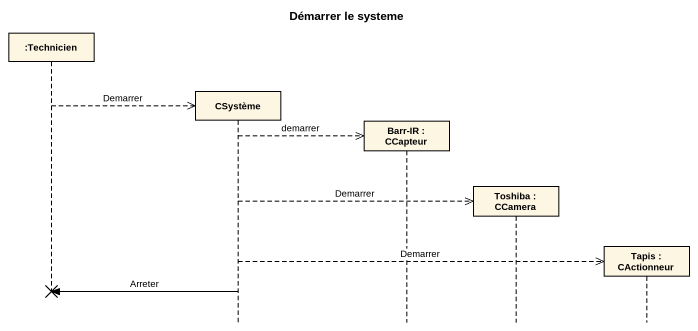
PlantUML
@startuml
title Démarrer le systeme
hide footbox
participant ":Technicien" as Technicien
participant CSystème
participant "Barr-IR : CCapteur" as Barr_IR
participant "Toshiba : CCamera" as Toshiba
participant "Tapis : CActionneur" as Tapis

Technicien -->> CSystème ** : Demarrer
CSystème -->> Barr_IR ** : demarrer
CSystème -->> Toshiba ** : Demarrer
CSystème -->> Tapis ** : Demarrer
CSystème -> Technicien !! : Arreter
@enduml
